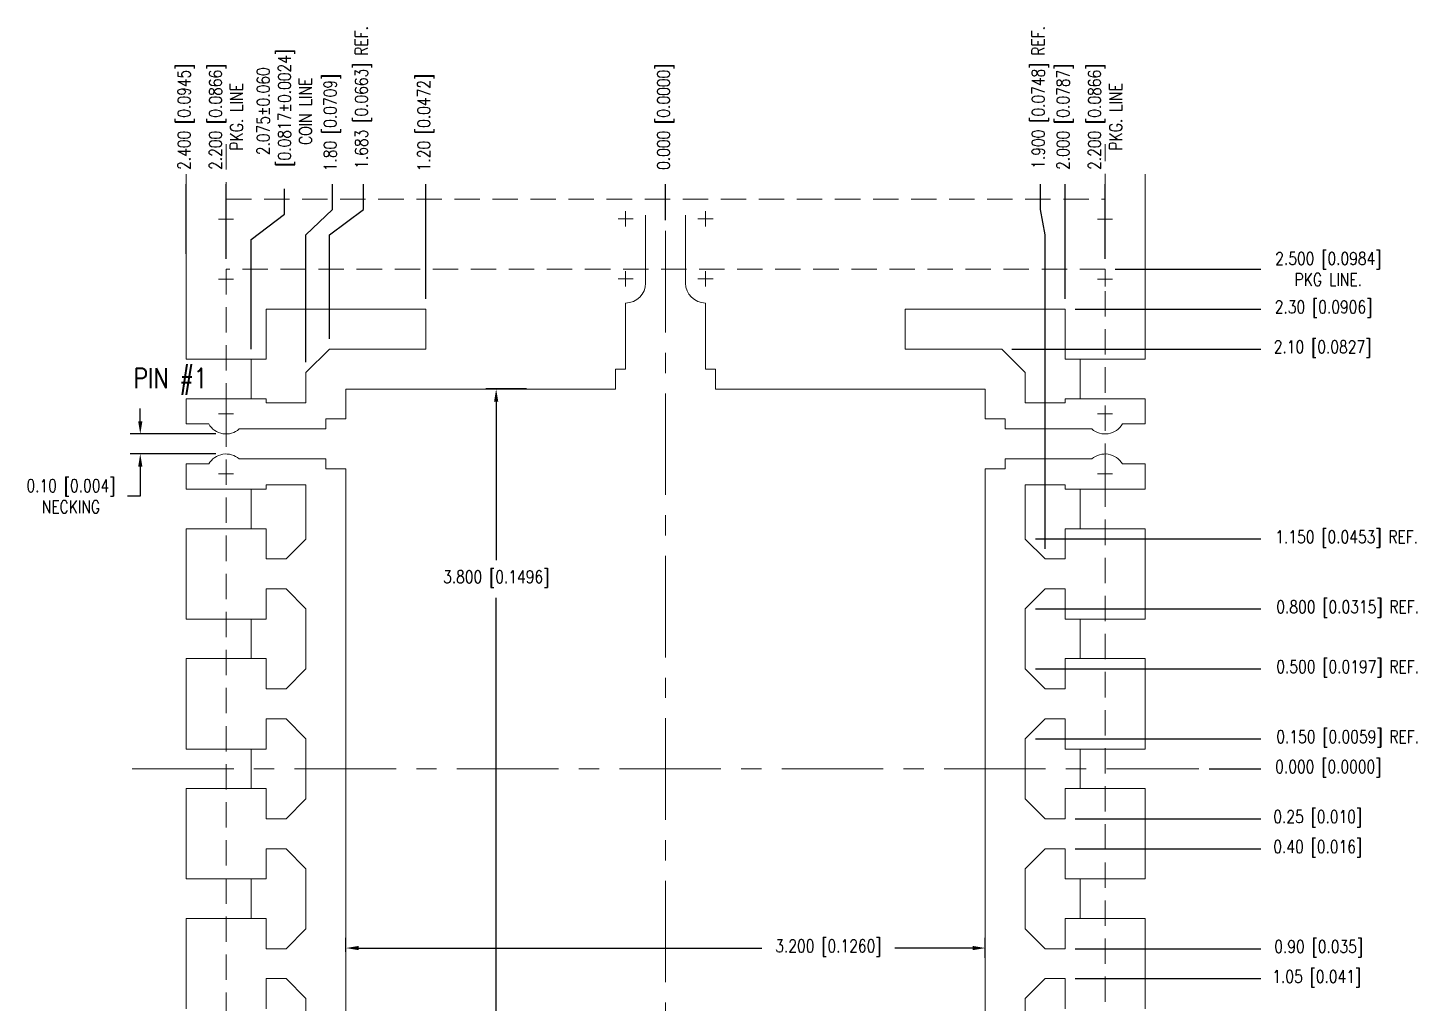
# Model space of a CAD drawing. Extents: x 18 to 657, y 89 to 516.
# Drawn here: x 43.7 to 391.4, y 271.9 to 515.9 of the extents above; entities that cross this region are included whole.
import ezdxf
from ezdxf.enums import TextEntityAlignment as Align

# ---------------------------------------------------------------- set-up
doc = ezdxf.new("R2010")
doc.units = 0
doc.header["$LTSCALE"] = 25.4
doc.header["$MEASUREMENT"] = 0
for name, pattern in [('CENTERX2', [4, 2.5, -0.5, 0.5, -0.5]), ('HIDDEN', [0.375, 0.25, -0.125]), ('PHANTOM2', [1.25, 0.625, -0.125, 0.125, -0.125, 0.125, -0.125])]:
    doc.linetypes.add(name, pattern=pattern)
for name, color, linetype, lineweight in [('SH-01_CENTER', 2, 'CENTERX2', 5), ('SH-01_DIM', 4, 'Continuous', 5), ('SH-01_NOTES', 3, 'Continuous', 5), ('SH-01_OBJECT', 7, 'Continuous', 5), ('SH-01_PHANTOM', 1, 'PHANTOM2', 5), ('SH-01_PKG', 5, 'HIDDEN', 5)]:
    doc.layers.add(name, color=color, linetype=linetype, lineweight=lineweight)
doc.styles.add('SIMPLEX', font='SIMPLEX.shx', dxfattribs={"width": 0.8})
doc.styles.get("Standard").update_dxf_attribs({"font": 'simplex.shx', "width": 0.82})
doc.dimstyles.get("Standard").update_dxf_attribs({"dimtxt": 3, "dimasz": 4, "dimexe": 1.5, "dimexo": 0.75, "dimgap": 1, "dimtad": 0, "dimdec": 3, "dimlfac": 0.25, "dimzin": 0, "dimdsep": 46, "dimtxsty": 'SIMPLEX', "dimcen": 0.5, "dimadec": 0, "dimazin": 0, "dimtp": 0.025, "dimtfac": 1, "dimtdec": 3, "dimtofl": 0, "dimtmove": 0, "dimatfit": 3, "dimfxl": 1, "dimtolj": 1, "dimtzin": 0, "dimarcsym": 0})
doc.dimstyles.new('Standard x 40', dxfattribs={"dimscale": 25.4, "dimtxt": 0.125, "dimasz": 0.125, "dimexe": 0.1, "dimexo": 0.1, "dimgap": 0.09, "dimtad": 0, "dimtih": 1, "dimtoh": 1, "dimdec": 3, "dimlfac": 0.025, "dimzin": 4, "dimdsep": 46, "dimtxsty": 'SIMPLEX', "dimcen": -0.09, "dimadec": 0, "dimazin": 0, "dimtp": 0.025, "dimtfac": 1, "dimtdec": 3, "dimtofl": 0, "dimtmove": 0, "dimatfit": 3, "dimfxl": 1, "dimtolj": 1, "dimtzin": 0, "dimarcsym": 0})

# ---------------------------------------------------------------- blocks, each defined once
blk = doc.blocks.new('*D0')
at = {"layer": 'Defpoints', "color": 0, "transparency": 16777216}
for p in [(93.29, 476.81), (93.29, 455.58), (203.29, 330.58)]:
    blk.add_point(p, dxfattribs=at)
at = {"layer": 'SH-01_DIM', "color": 0, "lineweight": -2, "transparency": 16777216}
blk.add_line((93.29, 458.12), (93.29, 476.81), dxfattribs=at)
at = {"layer": 'SH-01_DIM', "color": 0, "transparency": 16777216, "insert": (93.29, 493.67), "char_height": 3.175, "attachment_point": 5, "rotation": 90, "style": 'SIMPLEX'}
blk.add_mtext('\\A1;2.200 [0.0866]\\PPKG. LINE', dxfattribs=at)
blk = doc.blocks.new('*D1')
at = {"layer": 'Defpoints', "color": 0, "transparency": 16777216}
for p in [(313.29, 476.81), (313.29, 455.58), (203.29, 330.58)]:
    blk.add_point(p, dxfattribs=at)
at = {"layer": 'SH-01_DIM', "color": 0, "lineweight": -2, "transparency": 16777216}
blk.add_line((313.29, 458.12), (313.29, 476.81), dxfattribs=at)
at = {"layer": 'SH-01_DIM', "color": 0, "transparency": 16777216, "insert": (313.29, 493.67), "char_height": 3.175, "attachment_point": 5, "rotation": 90, "style": 'SIMPLEX'}
blk.add_mtext('\\A1;2.200 [0.0866]\\PPKG. LINE', dxfattribs=at)
blk = doc.blocks.new('*D2')
at = {"layer": 'Defpoints', "color": 0, "transparency": 16777216}
for p in [(283.29, 285.74), (123.29, 282.23), (283.29, 280.77)]:
    blk.add_point(p, dxfattribs=at)
at = {"layer": 'SH-01_DIM', "color": 0, "lineweight": -2, "transparency": 16777216}
for p, q in [((123.29, 284.77), (123.29, 288.28)), ((126.46, 285.74), (227.4, 285.74)), ((280.11, 285.74), (260.64, 285.74)), ((283.29, 283.31), (283.29, 288.28))]:
    blk.add_line(p, q, dxfattribs=at)
at = {"layer": 'SH-01_DIM', "color": 0, "transparency": 16777216}
for points in [[(126.46, 286.27), (126.46, 285.21), (123.29, 285.74)], [(280.11, 286.27), (280.11, 285.21), (283.29, 285.74)]]:
    blk.add_solid(points, dxfattribs=at)
at = {"layer": 'SH-01_DIM', "color": 0, "transparency": 16777216, "insert": (244.02, 285.74), "char_height": 3.175, "attachment_point": 5, "style": 'SIMPLEX'}
blk.add_mtext('\\A1;3.200 [0.1260]', dxfattribs=at)
blk = doc.blocks.new('*D3')
at = {"layer": 'Defpoints', "color": 0, "transparency": 16777216}
for p in [(170.98, 425.58), (160.88, 235.58), (176.37, 235.58)]:
    blk.add_point(p, dxfattribs=at)
at = {"layer": 'SH-01_DIM', "color": 0, "lineweight": -2, "transparency": 16777216}
for p, q in [((168.44, 425.58), (158.34, 425.58)), ((160.88, 422.4), (160.88, 382.79)), ((160.88, 238.75), (160.88, 373.38)), ((173.83, 235.58), (158.34, 235.58))]:
    blk.add_line(p, q, dxfattribs=at)
at = {"layer": 'SH-01_DIM', "color": 0, "transparency": 16777216}
for points in [[(160.35, 422.4), (161.41, 422.4), (160.88, 425.58)], [(160.35, 238.75), (161.41, 238.75), (160.88, 235.58)]]:
    blk.add_solid(points, dxfattribs=at)
at = {"layer": 'SH-01_DIM', "color": 0, "transparency": 16777216, "insert": (160.88, 378.08), "char_height": 3.175, "attachment_point": 5, "style": 'SIMPLEX'}
blk.add_mtext('\\A1;3.800 [0.1496]', dxfattribs=at)
blk = doc.blocks.new('*D4')
at = {"layer": 'Defpoints', "color": 0, "transparency": 16777216}
for p in [(203.29, 476.81), (203.29, 465.26), (203.29, 330.58)]:
    blk.add_point(p, dxfattribs=at)
at = {"layer": 'SH-01_DIM', "color": 0, "lineweight": -2, "transparency": 16777216}
blk.add_line((203.29, 467.8), (203.29, 476.81), dxfattribs=at)
at = {"layer": 'SH-01_DIM', "color": 0, "transparency": 16777216, "insert": (203.29, 493.67), "char_height": 3.175, "attachment_point": 5, "rotation": 90, "style": 'SIMPLEX'}
blk.add_mtext('\\A1;0.000 [0.0000]', dxfattribs=at)
blk = doc.blocks.new('*D5')
at = {"layer": 'Defpoints', "color": 0, "transparency": 16777216}
for p in [(83.29, 476.81), (83.29, 456.88), (203.29, 330.58)]:
    blk.add_point(p, dxfattribs=at)
at = {"layer": 'SH-01_DIM', "color": 0, "lineweight": -2, "transparency": 16777216}
blk.add_line((83.29, 459.42), (83.29, 476.81), dxfattribs=at)
at = {"layer": 'SH-01_DIM', "color": 0, "transparency": 16777216, "insert": (83.29, 493.67), "char_height": 3.175, "attachment_point": 5, "rotation": 90, "style": 'SIMPLEX'}
blk.add_mtext('\\A1;2.400 [0.0945]', dxfattribs=at)
blk = doc.blocks.new('*D6')
at = {"layer": 'Defpoints', "color": 0, "transparency": 16777216}
for p in [(143.29, 476.81), (143.29, 445.58), (203.29, 330.58)]:
    blk.add_point(p, dxfattribs=at)
at = {"layer": 'SH-01_DIM', "color": 0, "lineweight": -2, "transparency": 16777216}
blk.add_line((143.29, 448.12), (143.29, 476.81), dxfattribs=at)
at = {"layer": 'SH-01_DIM', "color": 0, "transparency": 16777216, "insert": (143.29, 492.22), "char_height": 3.175, "attachment_point": 5, "rotation": 90, "style": 'SIMPLEX'}
blk.add_mtext('\\A1;1.20 [0.0472]', dxfattribs=at)
blk = doc.blocks.new('*D7')
at = {"layer": 'Defpoints', "color": 0, "transparency": 16777216}
for p in [(303.29, 476.81), (303.29, 445.58), (203.29, 330.58)]:
    blk.add_point(p, dxfattribs=at)
at = {"layer": 'SH-01_DIM', "color": 0, "lineweight": -2, "transparency": 16777216}
blk.add_line((303.29, 448.12), (303.29, 476.81), dxfattribs=at)
at = {"layer": 'SH-01_DIM', "color": 0, "transparency": 16777216, "insert": (303.29, 493.67), "char_height": 3.175, "attachment_point": 5, "rotation": 90, "style": 'SIMPLEX'}
blk.add_mtext('\\A1;2.000 [0.0787]', dxfattribs=at)
blk = doc.blocks.new('*D8')
at = {"layer": 'Defpoints', "color": 0, "transparency": 16777216}
for p in [(127.68, 476.81), (119.15, 435.58), (203.29, 330.58)]:
    blk.add_point(p, dxfattribs=at)
at = {"layer": 'SH-01_DIM', "color": 0, "lineweight": -2, "transparency": 16777216}
for p, q in [((127.68, 470.46), (127.68, 476.81)), ((119.15, 464.11), (127.68, 470.46)), ((119.15, 438.12), (119.15, 464.11))]:
    blk.add_line(p, q, dxfattribs=at)
at = {"layer": 'SH-01_DIM', "color": 0, "transparency": 16777216, "insert": (127.68, 498.51), "char_height": 3.175, "attachment_point": 5, "rotation": 90, "style": 'SIMPLEX'}
blk.add_mtext('\\A1;1.683 [0.0663] REF.', dxfattribs=at)
blk = doc.blocks.new('*D9')
at = {"layer": 'Defpoints', "color": 0, "transparency": 16777216}
for p in [(119.89, 476.81), (113.29, 429.72), (203.29, 330.58)]:
    blk.add_point(p, dxfattribs=at)
at = {"layer": 'SH-01_DIM', "color": 0, "lineweight": -2, "transparency": 16777216}
for p, q in [((119.89, 470.46), (119.89, 476.81)), ((113.29, 464.11), (119.89, 470.46)), ((113.29, 432.26), (113.29, 464.11))]:
    blk.add_line(p, q, dxfattribs=at)
at = {"layer": 'SH-01_DIM', "color": 0, "transparency": 16777216, "insert": (119.89, 492.22), "char_height": 3.175, "attachment_point": 5, "rotation": 90, "style": 'SIMPLEX'}
blk.add_mtext('\\A1;1.80 [0.0709]', dxfattribs=at)
blk = doc.blocks.new('*D10')
at = {"layer": 'Defpoints', "color": 0, "transparency": 16777216}
for p in [(297.1, 476.81), (298.29, 383.06), (203.29, 330.58)]:
    blk.add_point(p, dxfattribs=at)
at = {"layer": 'SH-01_DIM', "color": 0, "lineweight": -2, "transparency": 16777216}
for p, q in [((297.1, 470.46), (297.1, 476.81)), ((298.29, 464.11), (297.1, 470.46)), ((298.29, 385.6), (298.29, 464.11))]:
    blk.add_line(p, q, dxfattribs=at)
at = {"layer": 'SH-01_DIM', "color": 0, "transparency": 16777216, "insert": (297.1, 498.51), "char_height": 3.175, "attachment_point": 5, "rotation": 90, "style": 'SIMPLEX'}
blk.add_mtext('\\A1;1.900 [0.0748] REF.', dxfattribs=at)
blk = doc.blocks.new('*D15')
at = {"layer": 'Defpoints', "color": 0, "transparency": 16777216}
for p in [(203.29, 330.58), (336.78, 330.58), (352.29, 330.58)]:
    blk.add_point(p, dxfattribs=at)
at = {"layer": 'SH-01_DIM', "color": 0, "lineweight": -2, "transparency": 16777216}
blk.add_line((339.32, 330.58), (352.29, 330.58), dxfattribs=at)
at = {"layer": 'SH-01_DIM', "color": 0, "transparency": 16777216, "insert": (369.15, 330.58), "char_height": 3.175, "attachment_point": 5, "style": 'SIMPLEX'}
blk.add_mtext('\\A1;0.000 [0.0000]', dxfattribs=at)
blk = doc.blocks.new('*D11')
at = {"layer": 'Defpoints', "color": 0, "transparency": 16777216}
for p in [(313.29, 455.58), (352.29, 455.58), (203.29, 330.58)]:
    blk.add_point(p, dxfattribs=at)
at = {"layer": 'SH-01_DIM', "color": 0, "lineweight": -2, "transparency": 16777216}
blk.add_line((315.83, 455.58), (352.29, 455.58), dxfattribs=at)
at = {"layer": 'SH-01_DIM', "color": 0, "transparency": 16777216, "insert": (369.15, 455.58), "char_height": 3.175, "attachment_point": 5, "style": 'SIMPLEX'}
blk.add_mtext('\\A1;2.500 [0.0984]\\PPKG LINE.', dxfattribs=at)
blk = doc.blocks.new('*D12')
at = {"layer": 'Defpoints', "color": 0, "transparency": 16777216}
for p in [(203.29, 330.58), (313.29, 205.58), (352.29, 205.58)]:
    blk.add_point(p, dxfattribs=at)
at = {"layer": 'SH-01_DIM', "color": 0, "lineweight": -2, "transparency": 16777216}
blk.add_line((315.83, 205.58), (352.29, 205.58), dxfattribs=at)
at = {"layer": 'SH-01_DIM', "color": 0, "transparency": 16777216, "insert": (369.15, 205.58), "char_height": 3.175, "attachment_point": 5, "style": 'SIMPLEX'}
blk.add_mtext('\\A1;2.500 [0.0984]\\PPKG. LINE', dxfattribs=at)
blk = doc.blocks.new('*D13')
at = {"layer": 'Defpoints', "color": 0, "transparency": 16777216}
for p in [(293.29, 338.08), (352.29, 338.08), (203.29, 330.58)]:
    blk.add_point(p, dxfattribs=at)
at = {"layer": 'SH-01_DIM', "color": 0, "lineweight": -2, "transparency": 16777216}
blk.add_line((295.83, 338.08), (352.29, 338.08), dxfattribs=at)
at = {"layer": 'SH-01_DIM', "color": 0, "transparency": 16777216, "insert": (373.99, 338.08), "char_height": 3.175, "attachment_point": 5, "style": 'SIMPLEX'}
blk.add_mtext('\\A1;0.150 [0.0059] REF.', dxfattribs=at)
blk = doc.blocks.new('*D14')
at = {"layer": 'Defpoints', "color": 0, "transparency": 16777216}
for p in [(303.29, 445.58), (352.29, 445.58), (203.29, 330.58)]:
    blk.add_point(p, dxfattribs=at)
at = {"layer": 'SH-01_DIM', "color": 0, "lineweight": -2, "transparency": 16777216}
blk.add_line((305.83, 445.58), (352.29, 445.58), dxfattribs=at)
at = {"layer": 'SH-01_DIM', "color": 0, "transparency": 16777216, "insert": (367.94, 445.58), "char_height": 3.175, "attachment_point": 5, "style": 'SIMPLEX'}
blk.add_mtext('\\A1;2.30 [0.0906]', dxfattribs=at)
blk = doc.blocks.new('*D16')
at = {"layer": 'Defpoints', "color": 0, "transparency": 16777216}
for p in [(293.29, 355.58), (352.29, 355.58), (203.29, 330.58)]:
    blk.add_point(p, dxfattribs=at)
at = {"layer": 'SH-01_DIM', "color": 0, "lineweight": -2, "transparency": 16777216}
blk.add_line((295.83, 355.58), (352.29, 355.58), dxfattribs=at)
at = {"layer": 'SH-01_DIM', "color": 0, "transparency": 16777216, "insert": (373.99, 355.58), "char_height": 3.175, "attachment_point": 5, "style": 'SIMPLEX'}
blk.add_mtext('\\A1;0.500 [0.0197] REF.', dxfattribs=at)
blk = doc.blocks.new('*D17')
at = {"layer": 'Defpoints', "color": 0, "transparency": 16777216}
for p in [(293.29, 370.58), (352.29, 370.58), (203.29, 330.58)]:
    blk.add_point(p, dxfattribs=at)
at = {"layer": 'SH-01_DIM', "color": 0, "lineweight": -2, "transparency": 16777216}
blk.add_line((295.83, 370.58), (352.29, 370.58), dxfattribs=at)
at = {"layer": 'SH-01_DIM', "color": 0, "transparency": 16777216, "insert": (373.99, 370.58), "char_height": 3.175, "attachment_point": 5, "style": 'SIMPLEX'}
blk.add_mtext('\\A1;0.800 [0.0315] REF.', dxfattribs=at)
blk = doc.blocks.new('*D18')
at = {"layer": 'Defpoints', "color": 0, "transparency": 16777216}
for p in [(293.29, 388.06), (352.29, 388.06), (203.29, 330.58)]:
    blk.add_point(p, dxfattribs=at)
at = {"layer": 'SH-01_DIM', "color": 0, "lineweight": -2, "transparency": 16777216}
blk.add_line((295.83, 388.06), (352.29, 388.06), dxfattribs=at)
at = {"layer": 'SH-01_DIM', "color": 0, "transparency": 16777216, "insert": (373.74, 388.06), "char_height": 3.175, "attachment_point": 5, "style": 'SIMPLEX'}
blk.add_mtext('\\A1;1.150 [0.0453] REF.', dxfattribs=at)
blk = doc.blocks.new('*D19')
at = {"layer": 'Defpoints', "color": 0, "transparency": 16777216}
for p in [(287.43, 435.58), (352.29, 435.58), (203.29, 330.58)]:
    blk.add_point(p, dxfattribs=at)
at = {"layer": 'SH-01_DIM', "color": 0, "lineweight": -2, "transparency": 16777216}
blk.add_line((289.97, 435.58), (352.29, 435.58), dxfattribs=at)
at = {"layer": 'SH-01_DIM', "color": 0, "transparency": 16777216, "insert": (367.7, 435.58), "char_height": 3.175, "attachment_point": 5, "style": 'SIMPLEX'}
blk.add_mtext('\\A1;2.10 [0.0827]', dxfattribs=at)
blk = doc.blocks.new('*D20')
at = {"layer": 'Defpoints', "color": 0, "transparency": 16777216}
for p in [(203.29, 330.58), (293.29, 231.44), (352.29, 231.44)]:
    blk.add_point(p, dxfattribs=at)
at = {"layer": 'SH-01_DIM', "color": 0, "lineweight": -2, "transparency": 16777216}
blk.add_line((295.83, 231.44), (352.29, 231.44), dxfattribs=at)
at = {"layer": 'SH-01_DIM', "color": 0, "transparency": 16777216, "insert": (373.74, 231.44), "char_height": 3.175, "attachment_point": 5, "style": 'SIMPLEX'}
blk.add_mtext('\\A1;1.983 [0.0781] REF.', dxfattribs=at)
blk = doc.blocks.new('*D21')
at = {"layer": 'Defpoints', "color": 0, "transparency": 16777216}
for p in [(203.29, 330.58), (303.29, 278.1), (352.29, 278.1)]:
    blk.add_point(p, dxfattribs=at)
at = {"layer": 'SH-01_DIM', "color": 0, "lineweight": -2, "transparency": 16777216}
blk.add_line((305.83, 278.1), (352.29, 278.1), dxfattribs=at)
at = {"layer": 'SH-01_DIM', "color": 0, "transparency": 16777216, "insert": (366.24, 278.1), "char_height": 3.175, "attachment_point": 5, "style": 'SIMPLEX'}
blk.add_mtext('\\A1;1.05 [0.041]', dxfattribs=at)
blk = doc.blocks.new('*D22')
at = {"layer": 'Defpoints', "color": 0, "transparency": 16777216}
for p in [(203.29, 330.58), (303.29, 285.58), (352.29, 285.58)]:
    blk.add_point(p, dxfattribs=at)
at = {"layer": 'SH-01_DIM', "color": 0, "lineweight": -2, "transparency": 16777216}
blk.add_line((305.83, 285.58), (352.29, 285.58), dxfattribs=at)
at = {"layer": 'SH-01_DIM', "color": 0, "transparency": 16777216, "insert": (366.73, 285.58), "char_height": 3.175, "attachment_point": 5, "style": 'SIMPLEX'}
blk.add_mtext('\\A1;0.90 [0.035]', dxfattribs=at)
blk = doc.blocks.new('*D23')
at = {"layer": 'Defpoints', "color": 0, "transparency": 16777216}
for p in [(203.29, 330.58), (303.29, 318.08), (352.29, 318.08)]:
    blk.add_point(p, dxfattribs=at)
at = {"layer": 'SH-01_DIM', "color": 0, "lineweight": -2, "transparency": 16777216}
blk.add_line((305.83, 318.08), (352.29, 318.08), dxfattribs=at)
at = {"layer": 'SH-01_DIM', "color": 0, "transparency": 16777216, "insert": (366.49, 318.08), "char_height": 3.175, "attachment_point": 5, "style": 'SIMPLEX'}
blk.add_mtext('\\A1;0.25 [0.010] ', dxfattribs=at)
blk = doc.blocks.new('*D24')
at = {"layer": 'Defpoints', "color": 0, "transparency": 16777216}
for p in [(203.29, 330.58), (303.29, 310.58), (352.29, 310.58)]:
    blk.add_point(p, dxfattribs=at)
at = {"layer": 'SH-01_DIM', "color": 0, "lineweight": -2, "transparency": 16777216}
blk.add_line((305.83, 310.58), (352.29, 310.58), dxfattribs=at)
at = {"layer": 'SH-01_DIM', "color": 0, "transparency": 16777216, "insert": (366.49, 310.58), "char_height": 3.175, "attachment_point": 5, "style": 'SIMPLEX'}
blk.add_mtext('\\A1;0.40 [0.016]', dxfattribs=at)
blk = doc.blocks.new('*D25')
at = {"layer": 'Defpoints', "color": 0, "transparency": 16777216}
for p in [(203.29, 330.58), (303.29, 259.58), (352.29, 259.58)]:
    blk.add_point(p, dxfattribs=at)
at = {"layer": 'SH-01_DIM', "color": 0, "lineweight": -2, "transparency": 16777216}
blk.add_line((305.83, 259.58), (352.29, 259.58), dxfattribs=at)
at = {"layer": 'SH-01_DIM', "color": 0, "transparency": 16777216, "insert": (366.49, 259.58), "char_height": 3.175, "attachment_point": 5, "style": 'SIMPLEX'}
blk.add_mtext('\\A1;1.42 [0.056]', dxfattribs=at)
blk = doc.blocks.new('*D26')
at = {"layer": 'Defpoints', "color": 0, "transparency": 16777216}
for p in [(107.89, 475.66), (99.54, 433.03), (203.29, 330.58)]:
    blk.add_point(p, dxfattribs=at)
at = {"layer": 'SH-01_DIM', "color": 0, "lineweight": -2, "transparency": 16777216}
for p, q in [((107.89, 469.31), (107.89, 475.66)), ((99.54, 462.96), (107.89, 469.31)), ((99.54, 435.57), (99.54, 462.96))]:
    blk.add_line(p, q, dxfattribs=at)
at = {"layer": 'SH-01_DIM', "color": 0, "transparency": 16777216, "insert": (107.89, 495.06), "char_height": 3.175, "attachment_point": 5, "rotation": 90, "style": 'SIMPLEX'}
blk.add_mtext('\\A1;2.075±0.060\\P [0.0817±0.0024]\\PCOIN LINE', dxfattribs=at)
blk = doc.blocks.new('*D29')
at = {"layer": 'Defpoints', "color": 0, "transparency": 16777216}
for p in [(203.29, 330.58), (213.29, 214.08), (352.29, 214.08)]:
    blk.add_point(p, dxfattribs=at)
at = {"layer": 'SH-01_DIM', "color": 0, "lineweight": -2, "transparency": 16777216}
blk.add_line((215.83, 214.08), (352.29, 214.08), dxfattribs=at)
at = {"layer": 'SH-01_DIM', "color": 0, "transparency": 16777216, "insert": (373.99, 214.08), "char_height": 3.175, "attachment_point": 5, "style": 'SIMPLEX'}
blk.add_mtext('\\A1;2.330 [0.0917] REF.', dxfattribs=at)
blk = doc.blocks.new('*D30')
at = {"layer": 'Defpoints', "color": 0, "transparency": 16777216}
for p in [(203.29, 330.58), (303.29, 239.08), (352.29, 239.08)]:
    blk.add_point(p, dxfattribs=at)
at = {"layer": 'SH-01_DIM', "color": 0, "lineweight": -2, "transparency": 16777216}
blk.add_line((305.83, 239.08), (352.29, 239.08), dxfattribs=at)
at = {"layer": 'SH-01_DIM', "color": 0, "transparency": 16777216, "insert": (366.49, 239.08), "char_height": 3.175, "attachment_point": 5, "style": 'SIMPLEX'}
blk.add_mtext('\\A1;1.83 [0.072]', dxfattribs=at)
blk = doc.blocks.new('*D35')
at = {"layer": 'Defpoints', "color": 0, "transparency": 16777216}
for p in [(93.29, 414.33), (71.81, 409.33), (93.29, 409.33)]:
    blk.add_point(p, dxfattribs=at)
at = {"layer": 'SH-01_DIM', "color": 0, "lineweight": -2, "transparency": 16777216}
for p, q in [((71.81, 417.5), (71.81, 420.68)), ((90.75, 414.33), (69.27, 414.33)), ((90.75, 409.33), (69.27, 409.33)), ((71.81, 406.15), (71.81, 398.74)), ((71.81, 398.74), (68.64, 398.74))]:
    blk.add_line(p, q, dxfattribs=at)
at = {"layer": 'SH-01_DIM', "color": 0, "transparency": 16777216}
for points in [[(71.28, 417.5), (72.34, 417.5), (71.81, 414.33)], [(71.28, 406.15), (72.34, 406.15), (71.81, 409.33)]]:
    blk.add_solid(points, dxfattribs=at)
at = {"layer": 'SH-01_DIM', "color": 0, "transparency": 16777216, "insert": (54.44, 398.74), "char_height": 3.175, "attachment_point": 5, "style": 'SIMPLEX'}
blk.add_mtext('\\A1;0.10 [0.004]\\PNECKING', dxfattribs=at)

msp = doc.modelspace()

# ---------------------------------------------------------------- linework, layer by layer
at = {"layer": 'SH-01_CENTER'}
for p, q in [((93.2882, 466.1875), (93.2882, 469.9679)), ((193.2882, 466.2532), (193.2882, 470.0336)), ((213.2882, 466.2532), (213.2882, 470.0336)), ((313.2882, 466.1875), (313.2882, 469.9679)), ((95.1784, 468.0777), (91.398, 468.0777)), ((195.1784, 468.1434), (191.398, 468.1434)), ((215.1784, 468.1434), (211.398, 468.1434)), ((315.1784, 468.0777), (311.398, 468.0777)), ((95.1784, 453.0777), (91.398, 453.0777)), ((93.2882, 451.1875), (93.2882, 454.9679)), ((195.1784, 453.1434), (191.398, 453.1434)), ((193.2882, 451.2532), (193.2882, 455.0336)), ((215.1784, 453.1434), (211.398, 453.1434)), ((213.2882, 451.2532), (213.2882, 455.0336)), ((315.1784, 453.0777), (311.398, 453.0777)), ((313.2882, 451.1875), (313.2882, 454.9679)), ((93.2882, 417.4375), (93.2882, 421.2179)), ((313.2882, 417.4375), (313.2882, 421.2179)), ((95.1784, 419.3277), (91.398, 419.3277)), ((315.1784, 419.3277), (311.398, 419.3277)), ((95.1784, 404.3277), (91.398, 404.3277)), ((93.2882, 402.4375), (93.2882, 406.2179)), ((315.1784, 404.3277), (311.398, 404.3277)), ((313.2882, 402.4375), (313.2882, 406.2179))]:
    msp.add_line(p, q, dxfattribs=at)
at = {"layer": 'SH-01_CENTER', "ltscale": 0.4}
for p, q in [((203.2882, 195.8926), (203.2882, 465.2629)), ((69.7925, 330.5777), (336.7839, 330.5777))]:
    msp.add_line(p, q, dxfattribs=at)
at = {"layer": 'SH-01_OBJECT'}
for p, q in [((108.2882, 415.5777), (103.2882, 415.5777)), ((298.2882, 415.5777), (303.2882, 415.5777))]:
    msp.add_line(p, q, dxfattribs=at)
for points in [[(83.2882, 479.3527), (83.2882, 433.0277), (103.2882, 433.0277), (103.2882, 445.5777), (143.2882, 445.5777), (143.2882, 435.5777), (119.1461, 435.5777), (113.2882, 429.7199), (113.2882, 422.0777), (103.2882, 422.0777), (103.2882, 423.1277), (83.2882, 423.1277), (83.2882, 416.8277), (88.9581, 416.8277, 0.47381734), (96.5954, 415.5777), (118.2882, 415.5777), (118.2882, 418.0777), (123.2882, 418.0777), (123.2882, 425.5777), (190.7882, 425.5777), (190.7882, 430.5777), (193.2882, 430.5777), (193.2882, 447.0777, 0.41421356), (198.2882, 452.0777), (198.2882, 469.0777)], [(323.2882, 479.3527), (323.2882, 433.0277), (303.2882, 433.0277), (303.2882, 445.5777), (263.2882, 445.5777), (263.2882, 435.5777), (287.4303, 435.5777), (293.2882, 429.7199), (293.2882, 422.0777), (303.2882, 422.0777), (303.2882, 423.1277), (323.2882, 423.1277), (323.2882, 416.8277), (317.6183, 416.8277, -0.47381734), (309.981, 415.5777), (288.2882, 415.5777), (288.2882, 418.0777), (283.2882, 418.0777), (283.2882, 425.5777), (215.7882, 425.5777), (215.7882, 430.5777), (213.2882, 430.5777), (213.2882, 447.0777, -0.41421356), (208.2882, 452.0777), (208.2882, 469.0777)], [(83.2882, 270.5277), (83.2882, 293.1277), (103.2882, 293.1277), (103.2882, 285.5777), (108.2882, 285.5777), (113.2882, 290.5777), (113.2882, 305.5777), (108.2882, 310.5777), (103.2882, 310.5777), (103.2882, 303.0277), (83.2882, 303.0277), (83.2882, 325.6277), (103.2882, 325.6277), (103.2882, 318.0777), (108.2882, 318.0777), (113.2882, 323.0777), (113.2882, 338.0777), (108.2882, 343.0777), (103.2882, 343.0777), (103.2882, 335.5277), (83.2882, 335.5277), (83.2882, 358.1277), (103.2882, 358.1277), (103.2882, 350.5777), (108.2882, 350.5777), (113.2882, 355.5777), (113.2882, 370.5777), (108.2882, 375.5777), (103.2882, 375.5777), (103.2882, 368.0277), (83.2882, 368.0277), (83.2882, 390.6277), (103.2882, 390.6277), (103.2882, 383.0581), (108.2882, 383.0581), (113.2882, 388.0581), (113.2882, 401.5777), (103.2882, 401.5777), (103.2882, 400.5277), (83.2882, 400.5277), (83.2882, 406.8277), (88.9581, 406.8277, -0.47381734), (96.5954, 408.0777), (118.2882, 408.0777), (118.2882, 405.5777), (123.2882, 405.5777), (123.2882, 255.5777)], [(323.2882, 270.5277), (323.2882, 293.1277), (303.2882, 293.1277), (303.2882, 285.5777), (298.2882, 285.5777), (293.2882, 290.5777), (293.2882, 305.5777), (298.2882, 310.5777), (303.2882, 310.5777), (303.2882, 303.0277), (323.2882, 303.0277), (323.2882, 325.6277), (303.2882, 325.6277), (303.2882, 318.0777), (298.2882, 318.0777), (293.2882, 323.0777), (293.2882, 338.0777), (298.2882, 343.0777), (303.2882, 343.0777), (303.2882, 335.5277), (323.2882, 335.5277), (323.2882, 358.1277), (303.2882, 358.1277), (303.2882, 350.5777), (298.2882, 350.5777), (293.2882, 355.5777), (293.2882, 370.5777), (298.2882, 375.5777), (303.2882, 375.5777), (303.2882, 368.0277), (323.2882, 368.0277), (323.2882, 390.6277), (303.2882, 390.6277), (303.2882, 383.0581), (298.2882, 383.0581), (293.2882, 388.0581), (293.2882, 401.5777), (303.2882, 401.5777), (303.2882, 400.5277), (323.2882, 400.5277), (323.2882, 406.8277), (317.6183, 406.8277, 0.47381734), (309.981, 408.0777), (288.2882, 408.0777), (288.2882, 405.5777), (283.2882, 405.5777), (283.2882, 255.5777)]]:
    msp.add_lwpolyline(points, format="xyb", dxfattribs=at)
for points in [[(113.2882, 259.5777), (113.2882, 273.0974), (108.2882, 278.0974), (103.2882, 278.0974), (103.2882, 270.5277)], [(293.2882, 259.5777), (293.2882, 273.0974), (298.2882, 278.0974), (303.2882, 278.0974), (303.2882, 270.5277)]]:
    msp.add_lwpolyline(points, dxfattribs=at)
at = {"layer": 'SH-01_PHANTOM'}
for p, q in [((99.5382, 423.1277), (99.5382, 433.0277)), ((307.0382, 423.1277), (307.0382, 433.0277)), ((99.5382, 390.6277), (99.5382, 400.5277)), ((307.0382, 390.6277), (307.0382, 400.5277)), ((99.5382, 358.1277), (99.5382, 368.0277)), ((307.0382, 358.1277), (307.0382, 368.0277)), ((99.5382, 335.5277), (99.5382, 325.6277)), ((307.0382, 335.5277), (307.0382, 325.6277)), ((99.5382, 303.0277), (99.5382, 293.1277)), ((307.0382, 303.0277), (307.0382, 293.1277))]:
    msp.add_line(p, q, dxfattribs=at)
at = {"layer": 'SH-01_PKG'}
msp.add_lwpolyline([(93.2882, 486.8527), (93.2882, 473.0777), (313.2882, 473.0777), (313.2882, 486.8527)], dxfattribs=at)
msp.add_lwpolyline([(93.2882, 455.5777), (93.2882, 205.5777), (313.2882, 205.5777), (313.2882, 455.5777)], close=True, dxfattribs=at)

# ---------------------------------------------------------------- texts
at = {"layer": 'SH-01_NOTES', "width": 0.8}
msp.add_text('PIN #1', height=5, dxfattribs=at).set_placement((79.3772, 427.9401), align=Align.MIDDLE)

# ---------------------------------------------------------------- dimensions: what is measured, and where the dimension line sits
at = {"layer": 'SH-01_DIM'}
for feature_location, offset, dtype, text, override, picture, middle in [((119.1461, 435.5777), (8.5297, 41.2349), 1, '<> REF.', {"dimscale": 25.4, "dimtxt": 0.125, "dimasz": 0.125, "dimexe": 0.1, "dimexo": 0.1, "dimgap": 0.09, "dimlfac": 0.02, "dimzin": 1, "dimcen": -0.09}, '*D8', (127.6758, 498.5115)), ((298.2882, 383.0581), (-1.1873, 93.7546), 1, '<> REF.', {"dimscale": 25.4, "dimtxt": 0.125, "dimasz": 0.125, "dimexe": 0.1, "dimexo": 0.1, "dimgap": 0.09, "dimlfac": 0.02, "dimzin": 1, "dimcen": -0.09}, '*D10', (297.1009, 498.5115)), ((99.5382, 433.0277), (8.353, 42.6359), 1, '<>\\PCOIN LINE', {"dimscale": 25.4, "dimtxt": 0.125, "dimasz": 0.125, "dimexe": 0.1, "dimexo": 0.1, "dimgap": 0.09, "dimtih": 1, "dimtoh": 1, "dimlfac": 0.02, "dimzin": 4, "dimpost": '\\X', "dimcen": -0.09, "dimtol": 1, "dimtp": 0.06, "dimtm": 0.06}, '*D26', (107.8912, 495.0644)), ((93.2882, 455.5777), (0, 21.2349), 1, '<>\\PPKG. LINE', {"dimscale": 25.4, "dimtxt": 0.125, "dimasz": 0.125, "dimexe": 0.1, "dimexo": 0.1, "dimgap": 0.09, "dimlfac": 0.02, "dimzin": 1, "dimcen": -0.09}, '*D0', (93.2882, 493.6734)), ((313.2882, 455.5777), (0, 21.2349), 1, '<>\\PPKG. LINE', {"dimscale": 25.4, "dimtxt": 0.125, "dimasz": 0.125, "dimexe": 0.1, "dimexo": 0.1, "dimgap": 0.09, "dimlfac": 0.02, "dimzin": 1, "dimcen": -0.09}, '*D1', (313.2882, 493.6734)), ((313.2882, 455.5777), (38.9984, 0), 0, '<>\\PPKG LINE.', {"dimscale": 25.4, "dimtxt": 0.125, "dimasz": 0.125, "dimexe": 0.1, "dimexo": 0.1, "dimgap": 0.09, "dimlfac": 0.02, "dimzin": 1, "dimcen": -0.09}, '*D11', (369.1473, 455.5777)), ((293.2882, 388.0581), (58.9984, 0), 0, '<> REF.', {"dimscale": 25.4, "dimtxt": 0.125, "dimasz": 0.125, "dimexe": 0.1, "dimexo": 0.1, "dimgap": 0.09, "dimlfac": 0.02, "dimzin": 1, "dimcen": -0.09}, '*D18', (373.7435, 388.0581)), ((293.2882, 370.5777), (58.9984, 0), 0, '<> REF.', {"dimscale": 25.4, "dimtxt": 0.125, "dimasz": 0.125, "dimexe": 0.1, "dimexo": 0.1, "dimgap": 0.09, "dimlfac": 0.02, "dimzin": 1, "dimcen": -0.09}, '*D17', (373.9854, 370.5777)), ((293.2882, 355.5777), (58.9984, 0), 0, '<> REF.', {"dimscale": 25.4, "dimtxt": 0.125, "dimasz": 0.125, "dimexe": 0.1, "dimexo": 0.1, "dimgap": 0.09, "dimlfac": 0.02, "dimzin": 1, "dimcen": -0.09}, '*D16', (373.9854, 355.5777)), ((293.2882, 338.0777), (58.9984, 0), 0, '<> REF.', {"dimscale": 25.4, "dimtxt": 0.125, "dimasz": 0.125, "dimexe": 0.1, "dimexo": 0.1, "dimgap": 0.09, "dimlfac": 0.02, "dimzin": 1, "dimcen": -0.09}, '*D13', (373.9854, 338.0777)), ((313.2882, 205.5777), (38.9984, 0), 0, '<>\\PPKG. LINE', {"dimscale": 25.4, "dimtxt": 0.125, "dimasz": 0.125, "dimexe": 0.1, "dimexo": 0.1, "dimgap": 0.09, "dimlfac": 0.02, "dimzin": 1, "dimcen": -0.09}, '*D12', (369.1473, 205.5777)), ((293.2882, 231.4356), (58.9984, 0), 0, '<> REF.', {"dimscale": 25.4, "dimtxt": 0.125, "dimasz": 0.125, "dimexe": 0.1, "dimexo": 0.1, "dimgap": 0.09, "dimlfac": 0.02, "dimzin": 1, "dimcen": -0.09}, '*D20', (373.7435, 231.4356)), ((303.2882, 318.0777), (48.9984, 0), 0, '<> ', {"dimscale": 25.4, "dimtxt": 0.125, "dimasz": 0.125, "dimexe": 0.1, "dimexo": 0.1, "dimgap": 0.09, "dimdec": 2, "dimlfac": 0.02, "dimzin": 1, "dimcen": -0.09, "dimtp": 0.05, "dimtm": 0.05}, '*D23', (366.4864, 318.0777)), ((213.2882, 214.0777), (138.9984, 0), 0, '<> REF.', {"dimscale": 25.4, "dimtxt": 0.125, "dimasz": 0.125, "dimexe": 0.1, "dimexo": 0.1, "dimgap": 0.09, "dimlfac": 0.02, "dimzin": 1, "dimcen": -0.09}, '*D29', (373.9854, 214.0777))]:
    dim = msp.add_ordinate_dim(feature_location=feature_location, offset=offset, dtype=dtype, origin=(203.2882, 330.5777), text=text, dimstyle='Standard', override=override, dxfattribs=at)
    dim.commit()
    dim.dimension.update_dxf_attribs({"geometry": picture, "text_midpoint": middle})
for feature_location, offset, dtype, origin, override, picture, middle in [((83.2882, 456.8777), (0, 19.9349), 1, (203.2882, 330.5777), {"dimscale": 25.4, "dimtxt": 0.125, "dimasz": 0.125, "dimexe": 0.1, "dimexo": 0.1, "dimgap": 0.09, "dimlfac": 0.02, "dimzin": 1, "dimcen": -0.09}, '*D5', (83.2882, 493.6734)), ((203.2881924089, 465.2628610242), (0, 11.549811989), 1, (203.2881924089, 330.5777376657), {"dimscale": 25.4, "dimtxt": 0.125, "dimasz": 0.125, "dimexe": 0.1, "dimexo": 0.1, "dimgap": 0.09, "dimlfac": 0.02, "dimzin": 1, "dimcen": -0.09}, '*D4', (203.2881924089, 493.6734349179)), ((303.2882, 445.5777), (0, 31.2349), 1, (203.2882, 330.5777), {"dimscale": 25.4, "dimtxt": 0.125, "dimasz": 0.125, "dimexe": 0.1, "dimexo": 0.1, "dimgap": 0.09, "dimlfac": 0.02, "dimzin": 1, "dimcen": -0.09}, '*D7', (303.2882, 493.6734)), ((113.2882, 429.7199), (6.6013, 47.0928), 1, (203.2882, 330.5777), {"dimscale": 25.4, "dimtxt": 0.125, "dimasz": 0.125, "dimexe": 0.1, "dimexo": 0.1, "dimgap": 0.09, "dimdec": 2, "dimlfac": 0.02, "dimzin": 1, "dimcen": -0.09}, '*D9', (119.8895, 492.222)), ((143.2882, 445.5777), (0, 31.2349), 1, (203.2882, 330.5777), {"dimscale": 25.4, "dimtxt": 0.125, "dimasz": 0.125, "dimexe": 0.1, "dimexo": 0.1, "dimgap": 0.09, "dimdec": 2, "dimlfac": 0.02, "dimzin": 1, "dimcen": -0.09}, '*D6', (143.2882, 492.222)), ((303.2882, 445.5777), (48.9984, 0), 0, (203.2882, 330.5777), {"dimscale": 25.4, "dimtxt": 0.125, "dimasz": 0.125, "dimexe": 0.1, "dimexo": 0.1, "dimgap": 0.09, "dimdec": 2, "dimlfac": 0.02, "dimzin": 1, "dimcen": -0.09}, '*D14', (367.9378, 445.5777)), ((287.4303, 435.5777), (64.8562, 0), 0, (203.2882, 330.5777), {"dimscale": 25.4, "dimtxt": 0.125, "dimasz": 0.125, "dimexe": 0.1, "dimexo": 0.1, "dimgap": 0.09, "dimdec": 2, "dimlfac": 0.02, "dimzin": 1, "dimcen": -0.09}, '*D19', (367.6959, 435.5777)), ((336.7839163319, 330.5777376657), (15.5026544699, 0), 0, (203.2881924089, 330.5777376657), {"dimscale": 25.4, "dimtxt": 0.125, "dimasz": 0.125, "dimexe": 0.1, "dimexo": 0.1, "dimgap": 0.09, "dimlfac": 0.02, "dimzin": 1, "dimcen": -0.09}, '*D15', (369.1473327066, 330.5777376657)), ((303.2882, 278.0974), (48.9984, 0), 0, (203.2882, 330.5777), {"dimscale": 25.4, "dimtxt": 0.125, "dimasz": 0.125, "dimexe": 0.1, "dimexo": 0.1, "dimgap": 0.09, "dimdec": 2, "dimlfac": 0.02, "dimzin": 1, "dimcen": -0.09, "dimtp": 0.05, "dimtm": 0.05}, '*D21', (366.2445, 278.0974)), ((303.2882, 285.5777), (48.9984, 0), 0, (203.2882, 330.5777), {"dimscale": 25.4, "dimtxt": 0.125, "dimasz": 0.125, "dimexe": 0.1, "dimexo": 0.1, "dimgap": 0.09, "dimdec": 2, "dimlfac": 0.02, "dimzin": 1, "dimcen": -0.09, "dimtp": 0.05, "dimtm": 0.05}, '*D22', (366.7283, 285.5777)), ((303.2882, 310.5777), (48.9984, 0), 0, (203.2882, 330.5777), {"dimscale": 25.4, "dimtxt": 0.125, "dimasz": 0.125, "dimexe": 0.1, "dimexo": 0.1, "dimgap": 0.09, "dimdec": 2, "dimlfac": 0.02, "dimzin": 1, "dimcen": -0.09, "dimtp": 0.05, "dimtm": 0.05}, '*D24', (366.4864, 310.5777)), ((303.2882, 259.5777), (48.9984, 0), 0, (203.2882, 330.5777), {"dimscale": 25.4, "dimtxt": 0.125, "dimasz": 0.125, "dimexe": 0.1, "dimexo": 0.1, "dimgap": 0.09, "dimdec": 2, "dimlfac": 0.02, "dimzin": 1, "dimcen": -0.09}, '*D25', (366.4864, 259.5777)), ((303.2882, 239.0777), (48.9984, 0), 0, (203.2882, 330.5777), {"dimscale": 25.4, "dimtxt": 0.125, "dimasz": 0.125, "dimexe": 0.1, "dimexo": 0.1, "dimgap": 0.09, "dimdec": 2, "dimlfac": 0.02, "dimzin": 1, "dimcen": -0.09}, '*D30', (366.4864, 239.0777))]:
    dim = msp.add_ordinate_dim(feature_location=feature_location, offset=offset, dtype=dtype, origin=origin, dimstyle='Standard', override=override, dxfattribs=at)
    dim.commit()
    dim.dimension.update_dxf_attribs({"geometry": picture, "text_midpoint": middle})
dim = msp.add_linear_dim(base=(160.882, 235.5777), p1=(170.9768, 425.5777), p2=(176.3722, 235.5777), angle=90, dimstyle='Standard x 40', override={"dimlfac": 0.02}, dxfattribs=at)
dim.commit()
dim.dimension.update_dxf_attribs({"geometry": '*D3', "text_midpoint": (160.882, 378.0841), "dimtype": 128})
dim = msp.add_linear_dim(base=(71.8137, 409.3277), p1=(93.2882, 414.3277), p2=(93.2882, 409.3277), angle=90, text='<>\\PNECKING', dimstyle='Standard', override={"dimscale": 25.4, "dimtxt": 0.125, "dimasz": 0.125, "dimexe": 0.1, "dimexo": 0.1, "dimgap": 0.09, "dimtih": 1, "dimtoh": 1, "dimdec": 2, "dimlfac": 0.02, "dimzin": 1, "dimcen": -0.09, "dimtp": 5, "dimtm": 5}, dxfattribs=at)
dim.commit()
dim.dimension.update_dxf_attribs({"geometry": '*D35', "text_midpoint": (54.4389, 398.7447), "dimtype": 128})
dim = msp.add_linear_dim(base=(283.2882, 285.7437), p1=(123.2882, 282.2318), p2=(283.2882, 280.7685), dimstyle='Standard x 40', override={"dimlfac": 0.02}, dxfattribs=at)
dim.commit()
dim.dimension.update_dxf_attribs({"geometry": '*D2', "text_midpoint": (244.0169, 285.7437), "dimtype": 128})

doc.saveas('drawing.dxf')
